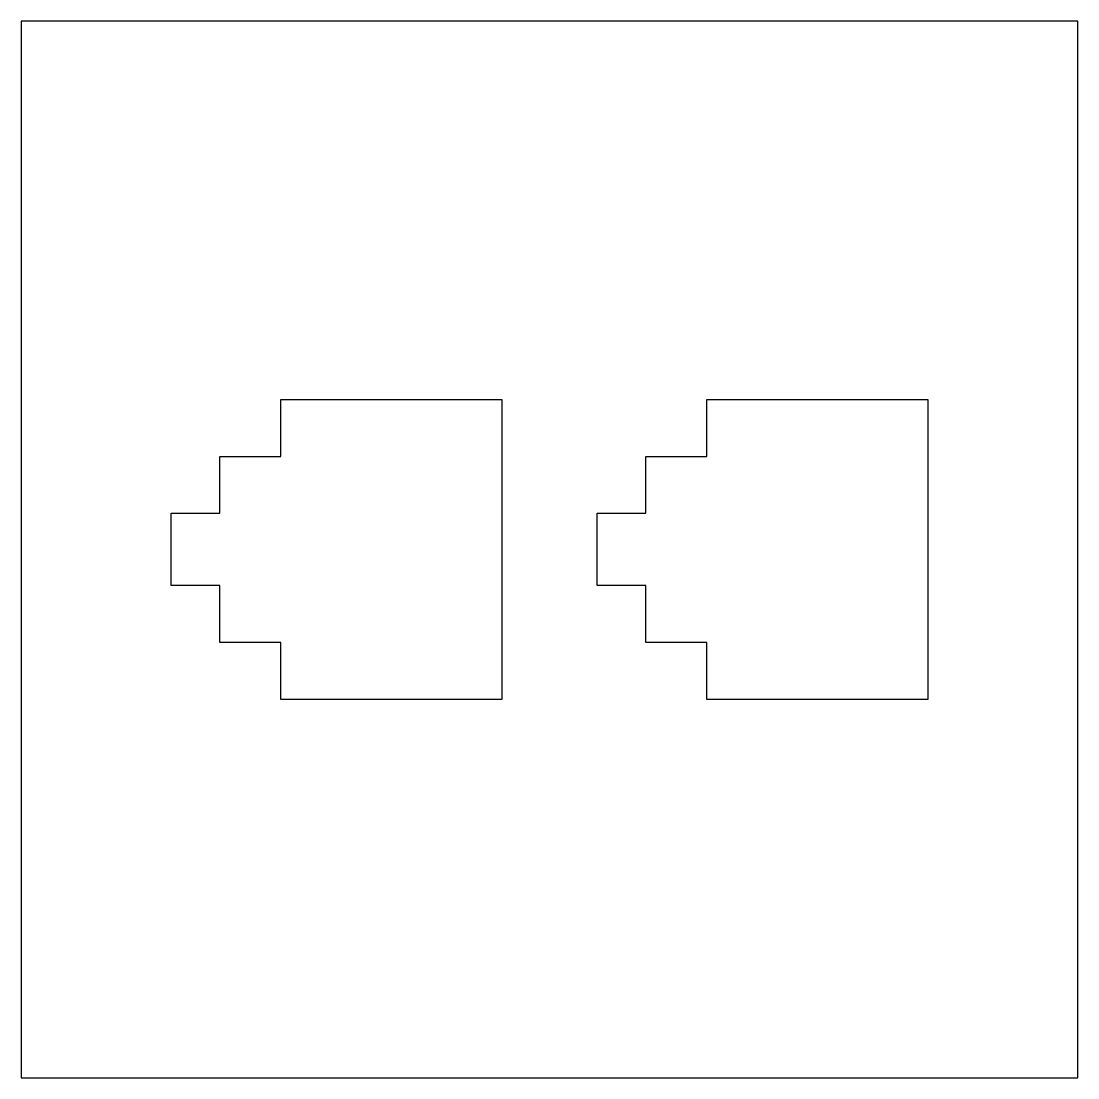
# Model space of a CAD drawing. Header units: millimetres. Extents: x -6083.38 to -6083.03, y -964.631 to -964.281.
import ezdxf

# ---------------------------------------------------------------- set-up
doc = ezdxf.new("R2010")
doc.units = ezdxf.units.MM
doc.layers.add('Tel_Símbolos', color=3, linetype='Continuous')

msp = doc.modelspace()

# ---------------------------------------------------------------- linework, layer by layer
at = {"layer": 'Tel_Símbolos', "color": 3}
msp.add_lwpolyline([(-6083.37963, -964.28133), (-6083.37963, -964.63133), (-6083.02963, -964.63133), (-6083.02963, -964.28133)], close=True, dxfattribs=at)
at = {"layer": 'Tel_Símbolos', "color": 2}
for points in [[(-6083.31383, -964.48714), (-6083.31383, -964.46831), (-6083.32998, -964.46831), (-6083.32998, -964.44435), (-6083.31383, -964.44435), (-6083.31383, -964.42553), (-6083.29365, -964.42553), (-6083.29365, -964.4067), (-6083.22037, -964.4067), (-6083.22037, -964.50596), (-6083.29365, -964.50596), (-6083.29365, -964.48714)], [(-6083.17275, -964.48714), (-6083.17275, -964.46831), (-6083.1889, -964.46831), (-6083.1889, -964.44435), (-6083.17275, -964.44435), (-6083.17275, -964.42553), (-6083.15257, -964.42553), (-6083.15257, -964.4067), (-6083.07929, -964.4067), (-6083.07929, -964.50596), (-6083.15257, -964.50596), (-6083.15257, -964.48714)]]:
    msp.add_lwpolyline(points, close=True, dxfattribs=at)

doc.saveas('drawing.dxf')
